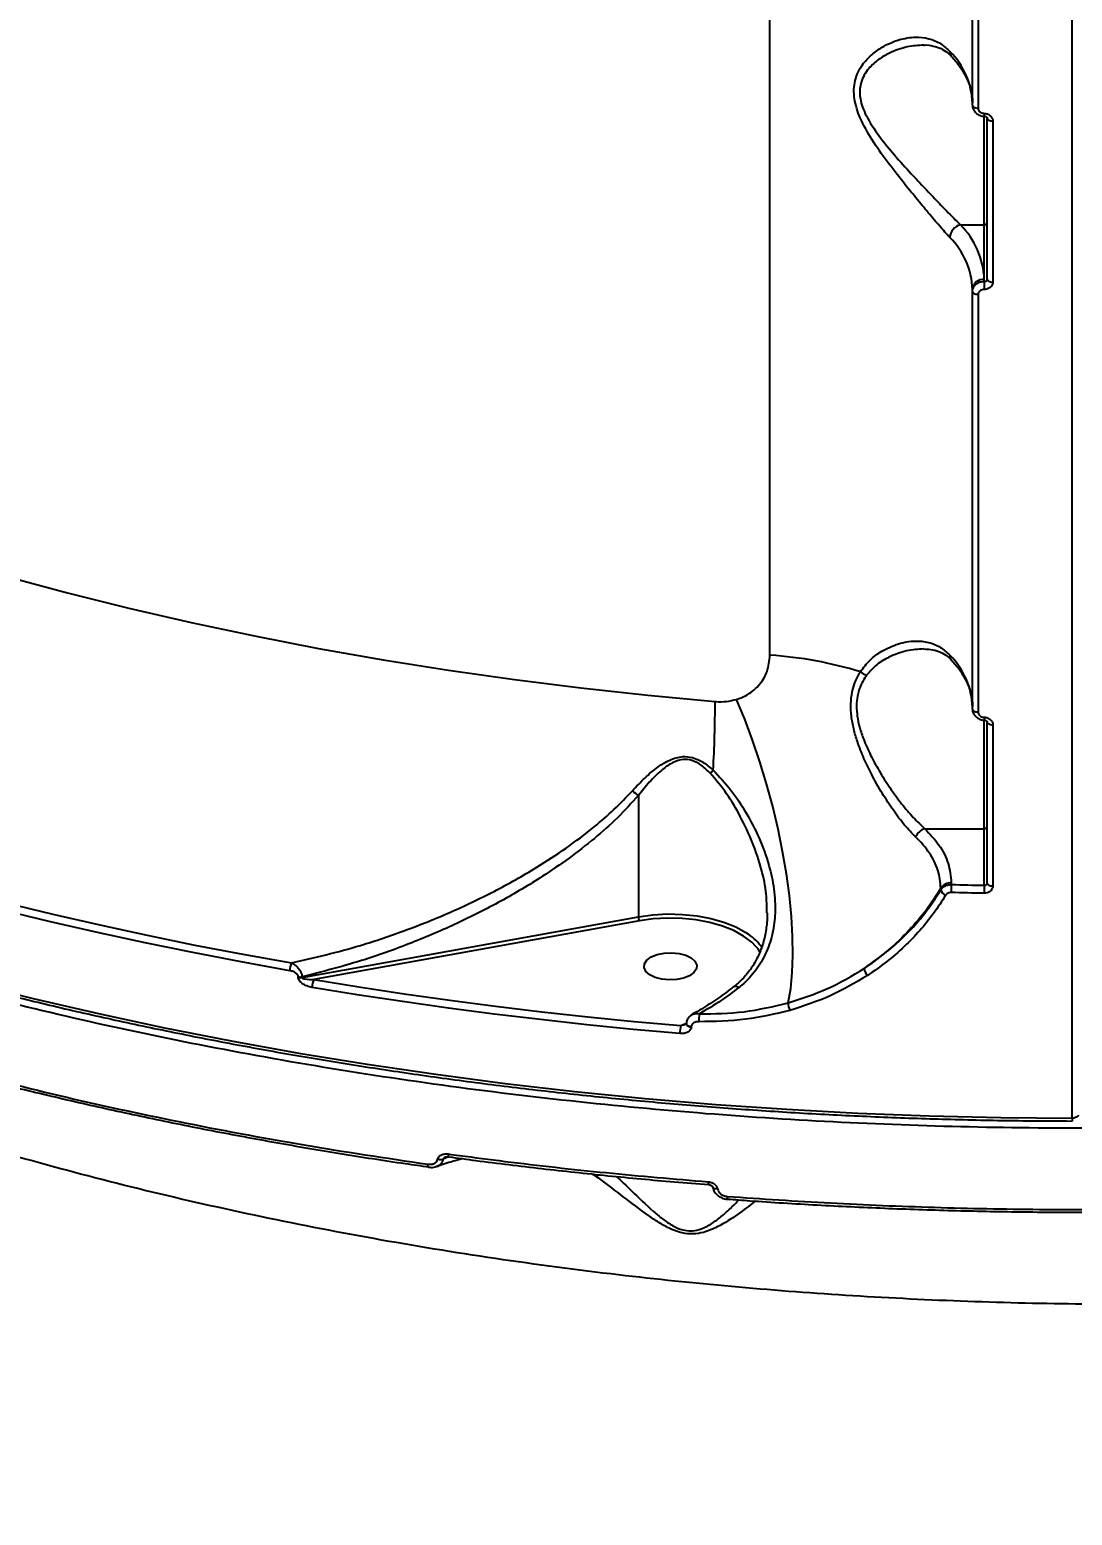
# Model space of a CAD drawing. Header units: millimetres. Extents: x -4153 to 4002, y -5023 to 3197.
# Drawn here: x -1346.3 to -1168.7, y -1330.1 to -1077 of the extents above; entities that cross this region are included whole.
import ezdxf

# ---------------------------------------------------------------- set-up
doc = ezdxf.new("R2010")
doc.units = ezdxf.units.MM
for name, color, linetype in [('DIKOM_ОБЪЕКТ', 7, 'Continuous'), ('DIKOM_РАЗМЕР_ЗОНА', 7, 'Continuous'), ('DIKOM_РАЗМЕР_ОБЪЕКТА', 7, 'Continuous')]:
    doc.layers.add(name, color=color, linetype=linetype)
doc.styles.add('style1', font='arialbd.ttf', dxfattribs={"width": 0.8})
doc.dimstyles.new('1-50', dxfattribs={"dimtxt": 300, "dimasz": 200, "dimexe": 100, "dimexo": 0, "dimgap": 100, "dimtad": 1, "dimtxsty": 'style1', "dimcen": 200, "dimclrd": 7, "dimclre": 7, "dimclrt": 7, "dimadec": 1, "dimazin": 2, "dimtfac": 1, "dimtmove": 0, "dimatfit": 2, "dimfxl": 0, "dimlwd": 25, "dimlwe": 18, "dimarcsym": 0})

# ---------------------------------------------------------------- blocks, each defined once
blk = doc.blocks.new('*D9')
at = {"layer": 'Defpoints', "color": 0, "transparency": 16777216}
for p in [(2370.19, 1747.32), (-2106.31, -2974.61), (1195.51, -2974.61)]:
    blk.add_point(p, dxfattribs=at)
at = {"layer": 'DIKOM_РАЗМЕР_ОБЪЕКТА', "color": 7, "lineweight": 18, "transparency": 16777216}
for p, q in [((2370.19, 1747.32), (-2206.31, 1747.32)), ((1195.51, -2974.61), (-2206.31, -2974.61))]:
    blk.add_line(p, q, dxfattribs=at)
at = {"layer": 'DIKOM_РАЗМЕР_ОБЪЕКТА', "color": 7, "lineweight": 25, "transparency": 16777216}
blk.add_line((-2106.31, 1547.32), (-2106.31, -2774.61), dxfattribs=at)
at = {"layer": 'DIKOM_РАЗМЕР_ОБЪЕКТА', "color": 7, "transparency": 16777216}
for points in [[(-2139.64, 1547.32), (-2072.98, 1547.32), (-2106.31, 1747.32)], [(-2139.64, -2774.61), (-2072.98, -2774.61), (-2106.31, -2974.61)]]:
    blk.add_solid(points, dxfattribs=at)
at = {"layer": 'DIKOM_РАЗМЕР_ОБЪЕКТА', "color": 7, "transparency": 16777216, "insert": (-2359.48, -612.26), "char_height": 300, "attachment_point": 5, "rotation": 90, "style": 'style1'}
blk.add_mtext('{\\fArial|b0|i0|c204|p34;4700}', dxfattribs=at)
blk = doc.blocks.new('*D10')
at = {"layer": 'Defpoints', "color": 0, "transparency": 16777216}
for p in [(4001.69, -909.96), (-3216.31, -1859.46), (4001.69, -4923)]:
    blk.add_point(p, dxfattribs=at)
at = {"layer": 'DIKOM_РАЗМЕР_ЗОНА', "color": 7, "lineweight": 18, "transparency": 16777216}
for p, q in [((4001.69, -909.96), (4001.69, -5023)), ((-3216.31, -1859.46), (-3216.31, -5023))]:
    blk.add_line(p, q, dxfattribs=at)
at = {"layer": 'DIKOM_РАЗМЕР_ЗОНА', "color": 7, "lineweight": 25, "transparency": 16777216}
blk.add_line((-3016.31, -4923), (3801.69, -4923), dxfattribs=at)
at = {"layer": 'DIKOM_РАЗМЕР_ЗОНА', "color": 7, "transparency": 16777216}
for points in [[(-3016.31, -4889.67), (-3016.31, -4956.33), (-3216.31, -4923)], [(3801.69, -4889.67), (3801.69, -4956.33), (4001.69, -4923)]]:
    blk.add_solid(points, dxfattribs=at)
at = {"layer": 'DIKOM_РАЗМЕР_ЗОНА', "color": 7, "transparency": 16777216, "insert": (392.69, -4669.83), "char_height": 300, "attachment_point": 5, "style": 'style1'}
blk.add_mtext('{\\fArial|b0|i0|c204|p34;7200}', dxfattribs=at)
blk = doc.blocks.new('*D11')
at = {"layer": 'Defpoints', "color": 0, "transparency": 16777216}
for p in [(2631.36, 3197.31), (-3702.81, -4429.79), (2071.05, -4429.79)]:
    blk.add_point(p, dxfattribs=at)
at = {"layer": 'DIKOM_РАЗМЕР_ЗОНА', "color": 7, "lineweight": 18, "transparency": 16777216}
for p, q in [((2631.36, 3197.31), (-3802.81, 3197.31)), ((2071.05, -4429.79), (-3802.81, -4429.79))]:
    blk.add_line(p, q, dxfattribs=at)
at = {"layer": 'DIKOM_РАЗМЕР_ЗОНА', "color": 7, "lineweight": 25, "transparency": 16777216}
blk.add_line((-3702.81, 2997.31), (-3702.81, -4229.79), dxfattribs=at)
at = {"layer": 'DIKOM_РАЗМЕР_ЗОНА', "color": 7, "transparency": 16777216}
for points in [[(-3736.14, 2997.31), (-3669.48, 2997.31), (-3702.81, 3197.31)], [(-3736.14, -4229.79), (-3669.48, -4229.79), (-3702.81, -4429.79)]]:
    blk.add_solid(points, dxfattribs=at)
at = {"layer": 'DIKOM_РАЗМЕР_ЗОНА', "color": 7, "transparency": 16777216, "insert": (-3955.98, -616.24), "char_height": 300, "attachment_point": 5, "rotation": 90, "style": 'style1'}
blk.add_mtext('{\\fArial|b0|i0|c204|p34;7600}', dxfattribs=at)
blk = doc.blocks.new('*D12')
at = {"layer": 'Defpoints', "color": 0, "transparency": 16777216}
for p in [(-1688.31, 690.56), (2486.69, 690.56), (-1688.31, -3442.2)]:
    blk.add_point(p, dxfattribs=at)
at = {"layer": 'DIKOM_РАЗМЕР_ОБЪЕКТА', "color": 7, "lineweight": 18, "transparency": 16777216}
for p, q in [((-1688.31, 690.56), (-1688.31, -3542.2)), ((2486.69, 690.56), (2486.69, -3542.2))]:
    blk.add_line(p, q, dxfattribs=at)
at = {"layer": 'DIKOM_РАЗМЕР_ОБЪЕКТА', "color": 7, "lineweight": 25, "transparency": 16777216}
blk.add_line((2286.69, -3442.2), (-1488.31, -3442.2), dxfattribs=at)
at = {"layer": 'DIKOM_РАЗМЕР_ОБЪЕКТА', "color": 7, "transparency": 16777216}
for points in [[(-1488.31, -3408.87), (-1488.31, -3475.54), (-1688.31, -3442.2)], [(2286.69, -3408.87), (2286.69, -3475.54), (2486.69, -3442.2)]]:
    blk.add_solid(points, dxfattribs=at)
at = {"layer": 'DIKOM_РАЗМЕР_ОБЪЕКТА', "color": 7, "transparency": 16777216, "insert": (399.19, -3189.03), "char_height": 300, "attachment_point": 5, "style": 'style1'}
blk.add_mtext('{\\fArial|b0|i0|c204|p34;4175}', dxfattribs=at)

msp = doc.modelspace()

# ---------------------------------------------------------------- linework, layer by layer
at = {"layer": 'DIKOM_ОБЪЕКТ', "color": 7, "linetype": 'Continuous'}
for p, q in [((-1168.678, -1262.422), (-1168.678, -847.553)), ((-1220.177, -1183.554), (-1220.177, -883.545)), ((-1185.675, -1089.868), (-1185.675, -1018.723)), ((-1184.716, -1019.238), (-1184.716, -1090.382)), ((-1183.675, -1110.261), (-1183.675, -1091.702)), ((-1183.175, -1119.489), (-1183.175, -1092.059)), ((-1182.21, -1092.574), (-1182.21, -1120.003)), ((-1187.725, -1110.261), (-1183.675, -1110.261)), ((-1183.675, -1119.529), (-1183.675, -1110.261)), ((-1183.675, -1119.889), (-1183.675, -1119.529)), ((-1185.675, -1121.583), (-1185.675, -1121.243)), ((-1185.675, -1192.728), (-1185.675, -1121.583)), ((-1184.716, -1122.098), (-1184.716, -1193.242)), ((-1183.675, -1213.121), (-1183.675, -1194.562)), ((-1183.175, -1222.349), (-1183.175, -1194.919)), ((-1182.21, -1195.434), (-1182.21, -1222.863)), ((-1242.592, -1207.446), (-1242.592, -1228.115)), ((-1193.777, -1213.121), (-1183.675, -1213.121)), ((-1183.675, -1222.749), (-1183.675, -1213.121)), ((-1191.072, -1223.535), (-1191.072, -1223.251)), ((-1189.288, -1222.311), (-1189.288, -1222.619)), ((-1220.693, -1227.472), (-1220.7, -1227.304)), ((-1299.88, -1238.456), (-1242.592, -1228.115)), ((-1242.426, -1228.786), (-1297.876, -1238.795)), ((-1300.528, -1238.458), (-1300.528, -1238.354)), ((-1299.88, -1238.352), (-1299.88, -1238.456)), ((-1235.359, -1246.644), (-1234.4, -1246.22)), ((-1233.579, -1246.805), (-1233.579, -1246.885)), ((-1274.934, -1269.01), (-1275.88, -1269.406)), ((-1274.9, -1269.011), (-1274.893, -1269.011)), ((-1278.307, -1270.758), (-1278.331, -1270.759)), ((-1249.842, -1272.298), (-1250.402, -1271.934)), ((-1227.392, -1276.237), (-1227.382, -1276.235))]:
    msp.add_line(p, q, dxfattribs=at)
at = {"layer": 'DIKOM_ОБЪЕКТ', "color": 7, "linetype": 'Continuous', "flags": 128}
for points in [[(-1185.675, -1089.868), (-1185.657, -1089.966), (-1185.603, -1090.06), (-1185.515, -1090.147), (-1185.396, -1090.225), (-1185.251, -1090.289), (-1185.086, -1090.337), (-1184.905, -1090.369), (-1184.716, -1090.382)], [(-1183.175, -1092.059), (-1183.157, -1092.157), (-1183.102, -1092.252), (-1183.014, -1092.34), (-1182.894, -1092.417), (-1182.749, -1092.481), (-1182.582, -1092.53), (-1182.4, -1092.561), (-1182.21, -1092.574)], [(-1183.175, -1119.489), (-1183.157, -1119.587), (-1183.102, -1119.682), (-1183.014, -1119.769), (-1182.894, -1119.846), (-1182.749, -1119.91), (-1182.582, -1119.959), (-1182.4, -1119.99), (-1182.21, -1120.003)], [(-1185.675, -1121.583), (-1185.657, -1121.681), (-1185.603, -1121.775), (-1185.515, -1121.863), (-1185.396, -1121.94), (-1185.251, -1122.004), (-1185.086, -1122.053), (-1184.905, -1122.084), (-1184.716, -1122.098)], [(-1350.195, -1170.125), (-1339.876, -1172.911), (-1329.396, -1175.534), (-1318.767, -1177.992), (-1307.996, -1180.281), (-1297.095, -1182.4), (-1286.074, -1184.347), (-1274.942, -1186.119), (-1263.711, -1187.717), (-1252.39, -1189.136), (-1240.99, -1190.378), (-1229.523, -1191.44)], [(-1217.059, -1242.775), (-1216.644, -1240.345), (-1216.381, -1237.629), (-1216.272, -1234.655), (-1216.317, -1231.452), (-1216.517, -1228.052), (-1216.87, -1224.487), (-1217.372, -1220.794), (-1218.018, -1217.009), (-1218.802, -1213.168), (-1219.716, -1209.311), (-1220.751, -1205.475), (-1221.897, -1201.697), (-1223.142, -1198.016), (-1224.474, -1194.468), (-1225.881, -1191.087)], [(-1185.675, -1192.728), (-1185.657, -1192.826), (-1185.603, -1192.92), (-1185.515, -1193.008), (-1185.396, -1193.085), (-1185.251, -1193.149), (-1185.086, -1193.198), (-1184.905, -1193.229), (-1184.716, -1193.242)], [(-1183.175, -1194.919), (-1183.157, -1195.018), (-1183.102, -1195.112), (-1183.014, -1195.2), (-1182.894, -1195.277), (-1182.749, -1195.341), (-1182.582, -1195.39), (-1182.4, -1195.421), (-1182.21, -1195.434)], [(-1365.87, -1221.66), (-1358.114, -1223.751), (-1350.275, -1225.758), (-1342.356, -1227.68), (-1334.361, -1229.516), (-1326.294, -1231.266), (-1318.157, -1232.929), (-1309.955, -1234.504), (-1301.69, -1235.99)], [(-1301.987, -1237.297), (-1310.27, -1235.808), (-1318.49, -1234.229), (-1326.645, -1232.563), (-1334.73, -1230.809), (-1342.743, -1228.969), (-1350.679, -1227.042), (-1358.535, -1225.031), (-1366.308, -1222.936)], [(-1183.713, -1224.121), (-1184.417, -1224.107), (-1185.12, -1224.092), (-1185.824, -1224.077), (-1186.527, -1224.061), (-1187.23, -1224.044), (-1187.933, -1224.027), (-1188.636, -1224.009), (-1189.34, -1223.991)], [(-1189.288, -1222.619), (-1188.587, -1222.637), (-1187.885, -1222.655), (-1187.184, -1222.672), (-1186.482, -1222.689), (-1185.78, -1222.705), (-1185.079, -1222.72), (-1184.377, -1222.735), (-1183.675, -1222.749)], [(-1183.175, -1222.349), (-1183.157, -1222.447), (-1183.102, -1222.541), (-1183.014, -1222.629), (-1182.894, -1222.706), (-1182.749, -1222.77), (-1182.582, -1222.819), (-1182.4, -1222.85), (-1182.21, -1222.863)], [(-1242.592, -1228.115), (-1240.142, -1227.779), (-1237.621, -1227.64), (-1235.088, -1227.702), (-1232.604, -1227.963), (-1230.227, -1228.417), (-1228.013, -1229.053), (-1226.014, -1229.856), (-1224.277, -1230.808), (-1223.838, -1231.102)], [(-1222.517, -1233.212), (-1223.278, -1232.443), (-1224.667, -1231.398), (-1226.351, -1230.475), (-1228.289, -1229.696), (-1230.436, -1229.079), (-1232.741, -1228.639), (-1235.15, -1228.386), (-1237.606, -1228.326), (-1240.05, -1228.46), (-1242.426, -1228.786)], [(-1239.384, -1234.556), (-1238.195, -1234.311), (-1236.92, -1234.248), (-1235.662, -1234.373), (-1234.524, -1234.675), (-1233.597, -1235.13), (-1232.957, -1235.702), (-1232.655, -1236.343), (-1232.716, -1237.002), (-1233.134, -1237.625), (-1233.878, -1238.162), (-1234.884, -1238.57), (-1236.073, -1238.815), (-1237.349, -1238.878), (-1238.606, -1238.753), (-1239.745, -1238.451), (-1240.672, -1237.996), (-1241.312, -1237.424), (-1241.614, -1236.783), (-1241.553, -1236.124), (-1241.134, -1235.501), (-1240.391, -1234.964), (-1239.384, -1234.556)], [(-1221.882, -1234.073), (-1222.216, -1233.585), (-1222.517, -1233.212)], [(-1356.668, -1239.285), (-1345.704, -1242.028), (-1334.591, -1244.606), (-1323.337, -1247.017), (-1311.951, -1249.259), (-1300.445, -1251.33), (-1288.826, -1253.228), (-1277.105, -1254.951), (-1265.292, -1256.499), (-1253.397, -1257.869), (-1241.43, -1259.061), (-1229.4, -1260.074), (-1217.319, -1260.906), (-1205.196, -1261.558), (-1193.041, -1262.028), (-1180.865, -1262.316), (-1168.678, -1262.422)], [(-1297.876, -1238.795), (-1290.2, -1240.046), (-1282.478, -1241.22), (-1274.714, -1242.318), (-1266.911, -1243.339), (-1259.071, -1244.282), (-1251.197, -1245.148), (-1243.292, -1245.935), (-1235.359, -1246.644)], [(-1225.497, -1240.187), (-1225.748, -1240.055), (-1225.973, -1239.983), (-1226.162, -1239.977), (-1226.308, -1240.034), (-1226.319, -1240.042)], [(-1235.521, -1248.01), (-1243.473, -1247.299), (-1251.396, -1246.51), (-1259.289, -1245.642), (-1267.147, -1244.696), (-1274.97, -1243.673), (-1282.752, -1242.573), (-1290.492, -1241.396), (-1298.187, -1240.142)], [(-1234.422, -1246.298), (-1234.384, -1246.437), (-1234.269, -1246.57), (-1234.086, -1246.681), (-1233.849, -1246.762), (-1233.579, -1246.805)], [(-1234.422, -1246.367), (-1234.422, -1246.373), (-1234.384, -1246.517), (-1234.269, -1246.651), (-1234.086, -1246.762), (-1233.849, -1246.842), (-1233.579, -1246.885)], [(-1167.675, -1261.907), (-1167.694, -1262.008), (-1167.751, -1262.104), (-1167.844, -1262.193), (-1167.969, -1262.272), (-1168.121, -1262.336), (-1168.294, -1262.383), (-1168.482, -1262.412), (-1168.678, -1262.422)], [(-1278.331, -1270.759), (-1278.346, -1270.754), (-1278.383, -1270.717), (-1278.413, -1270.647), (-1278.436, -1270.547), (-1278.449, -1270.418), (-1278.454, -1270.268)], [(-1275.022, -1268.519), (-1275.017, -1268.677), (-1275.002, -1268.809), (-1274.978, -1268.911), (-1274.947, -1268.978), (-1274.908, -1269.009), (-1274.9, -1269.011)], [(-1229.095, -1274.488), (-1229.327, -1274.486), (-1229.536, -1274.455), (-1229.71, -1274.396), (-1229.84, -1274.312), (-1229.917, -1274.208), (-1229.934, -1274.149)]]:
    msp.add_lwpolyline(points, dxfattribs=at)
at = {"layer": 'DIKOM_ОБЪЕКТ', "color": 7, "linetype": 'Continuous'}
for centre, radius, start, end in [((-1188.217, -1080.736), 1.316, 178.4809, 221.654), ((-1198.789, -1090.002), 13.122, 2.07168, 45.13941), ((-1181.24, -1091.409), 2.478, 176.5443, 187.78953), ((-1187.163, -1112.568), 2.375, 103.71048, 176.34696), ((-1197.443, -1120.027), 13.777, 2.07157, 45.14226), ((-1183.642, -1109.793), 0.469, 265.9641, 355.25649), ((-1198.789, -1121.718), 13.122, 2.07191, 45.13918), ((-1183.808, -1121.398), 1.874, 85.94532, 175.2567), ((-1161.147, -1121.202), 22.567, 176.66471, 180.1497), ((-1224.639, -1250.932), 67.526, 72.88618, 86.21117), ((-1188.219, -1183.597), 1.314, 178.43942, 221.69548), ((-1198.789, -1192.863), 13.123, 2.07236, 45.13817), ((-1202.859, -1184.172), 2.932, 229.358, 252.85398), ((-1456.876, -1191.022), 227.354, 356.9423, 359.89479), ((-1181.24, -1194.269), 2.478, 176.5443, 187.78953), ((-1253.944, -1179.317), 33.893, 314.09514, 315.31667), ((-1237.395, -1199.661), 9.36, 228.39646, 236.27466), ((-1193.05, -1215.542), 2.528, 106.70612, 156.18677), ((-1183.642, -1212.653), 0.469, 265.9641, 355.25649), ((-1189.345, -1224.366), 2.056, 88.40255, 147.14545), ((-1189.813, -1223.204), 1.302, 194.70045, 251.12473), ((-1172.468, -1223.937), 16.871, 175.51851, 180.18072), ((-1161.147, -1224.062), 22.567, 176.66471, 180.1497), ((-1241.207, -1228.13), 1.384, 179.35351, 208.28786), ((-1228.598, -1238.247), 8.585, 34.1685, 56.32341), ((-1299.014, -1237.284), 2.973, 154.19749, 180.25406), ((-1202.231, -1236.773), 1.894, 184.81086, 224.90257), ((-1300.211, -1236.481), 1.9, 260.41521, 280.02812), ((-1300.211, -1236.589), 1.896, 260.39652, 280.04681), ((-1295.25, -1240.11), 2.936, 153.39901, 180.62139), ((-1227.522, -1245.596), 4.776, 168.6382, 184.67283), ((-1214.355, -1242.913), 2.707, 177.07111, 205.28484), ((-1230.05, -1247.964), 5.471, 166.03995, 180.47653), ((-1166.347, -1262.659), 2.343, 174.19891, 186.08272), ((-1276.347, -1267.882), 1.594, 254.23393, 287.02577), ((-1229.995, -1273.409), 0.699, 167.84756, 209.20302), ((-1226.686, -1275.89), 0.786, 169.63633, 206.16122)]:
    msp.add_arc(centre, radius, start, end, dxfattribs=at)
for points, knots in [([(-1189.532, -1112.416), (-1190.088, -1111.799), (-1191.2, -1110.563), (-1193.176, -1108.23), (-1195.298, -1105.689), (-1197.675, -1102.762), (-1200.255, -1099.473), (-1202.813, -1095.837), (-1204.848, -1092.255), (-1205.8, -1089.297), (-1205.919, -1087.165), (-1205.706, -1085.619), (-1205.184, -1084.204), (-1204.263, -1082.679), (-1202.884, -1081.214), (-1200.783, -1079.732), (-1198.23, -1078.622), (-1195.512, -1078.176), (-1193.103, -1078.442), (-1191.115, -1079.227), (-1190.031, -1080.237), (-1189.532, -1080.701)], [0, 0, 0, 0, 0.0554758, 0.1110252, 0.1664984, 0.2220066, 0.2900233, 0.3579626, 0.4226756, 0.4774068, 0.5052471, 0.533094, 0.5627081, 0.592374, 0.6404289, 0.6885804, 0.7603259, 0.8320606, 0.8909982, 0.9498664, 1, 1, 1, 1]), ([(-1193.964, -1079.63), (-1194.907, -1079.691), (-1196.855, -1079.816), (-1199.5, -1080.768), (-1201.714, -1082.053), (-1203.165, -1083.325), (-1204.149, -1084.684), (-1204.804, -1086.165), (-1204.948, -1087.612), (-1204.757, -1089.052), (-1204.43, -1090.24), (-1203.485, -1092.377), (-1201.649, -1095.143), (-1198.968, -1098.404), (-1196.284, -1101.378), (-1193.784, -1104.048), (-1191.574, -1106.361), (-1189.491, -1108.515), (-1188.319, -1109.673), (-1187.725, -1110.261)], [0, 0, 0, 0, 0.0837314, 0.1730445, 0.2302414, 0.2886014, 0.3225496, 0.3574066, 0.4073014, 0.4205922, 0.4517248, 0.4838928, 0.560751, 0.6426296, 0.7267577, 0.7946336, 0.8636887, 0.9308957, 1, 1, 1, 1]), ([(-1193.964, -1079.63), (-1193.914, -1079.626), (-1193.337, -1079.578), (-1192.344, -1079.757), (-1191.068, -1080.172), (-1190.035, -1080.786), (-1189.459, -1081.366), (-1189.201, -1081.626)], [0, 0, 0, 0, 0.0261941, 0.2986291, 0.5705693, 0.8074443, 1, 1, 1, 1]), ([(-1189.197, -1081.614), (-1188.958, -1081.884), (-1188.26, -1082.669), (-1187.321, -1083.997), (-1186.476, -1085.594), (-1185.923, -1087.212), (-1185.698, -1088.523), (-1185.68, -1089.298), (-1185.675, -1089.528)], [0, 0, 0, 0, 0.1033897, 0.3019134, 0.5017399, 0.7047524, 0.9124579, 1, 1, 1, 1]), ([(-1185.656, -1089.901), (-1185.66, -1089.953), (-1185.684, -1090.224), (-1185.497, -1090.706), (-1185.086, -1091.253), (-1184.474, -1091.614), (-1183.971, -1091.773), (-1183.709, -1091.74), (-1183.693, -1091.738)], [0, 0, 0, 0, 0.0530949, 0.2781528, 0.5037588, 0.7375194, 0.9841682, 1, 1, 1, 1]), ([(-1184.716, -1090.382), (-1184.705, -1090.479), (-1184.682, -1090.672), (-1184.51, -1090.932), (-1184.256, -1091.132), (-1183.974, -1091.24), (-1183.787, -1091.254), (-1183.713, -1091.26)], [0, 0, 0, 0, 0.2142341, 0.4284965, 0.6430837, 0.8580977, 1, 1, 1, 1]), ([(-1183.713, -1091.26), (-1183.602, -1091.268), (-1183.323, -1091.29), (-1182.9, -1091.452), (-1182.518, -1091.749), (-1182.259, -1092.139), (-1182.226, -1092.429), (-1182.21, -1092.574)], [0, 0, 0, 0, 0.1418196, 0.3566507, 0.5713114, 0.7856828, 1, 1, 1, 1]), ([(-1183.695, -1091.749), (-1183.664, -1091.749), (-1183.578, -1091.749), (-1183.441, -1091.79), (-1183.31, -1091.858), (-1183.222, -1091.94), (-1183.177, -1092.02), (-1183.173, -1092.045), (-1183.175, -1092.061), (-1183.175, -1092.062)], [0, 0, 0, 0, 0.0834463, 0.2336179, 0.3871204, 0.5495088, 0.7301114, 0.9907054, 1, 1, 1, 1]), ([(-1024.968, -1251.267), (-1029.289, -1252.046), (-1040.931, -1254.146), (-1060.238, -1257.046), (-1082.901, -1259.797), (-1106.053, -1261.911), (-1129.623, -1263.363), (-1153.541, -1264.13), (-1177.279, -1264.195), (-1200.76, -1263.574), (-1223.914, -1262.299), (-1247.119, -1260.348), (-1270.294, -1257.7), (-1293.356, -1254.346), (-1315.798, -1250.36), (-1337.556, -1245.772), (-1358.585, -1240.621), (-1379.229, -1234.824), (-1399.395, -1228.375), (-1419.001, -1221.278), (-1437.616, -1213.691), (-1455.199, -1205.652), (-1471.733, -1197.206), (-1487.487, -1188.217), (-1502.371, -1178.693), (-1516.311, -1168.654), (-1529.001, -1158.321), (-1540.426, -1147.737), (-1550.597, -1136.949), (-1559.698, -1125.782), (-1567.578, -1114.252), (-1573.594, -1103.887), (-1576.395, -1097.346), (-1577.476, -1094.824)], [0, 0, 0, 0, 0.0192582, 0.0518831, 0.0845332, 0.117158, 0.1507303, 0.1843303, 0.2179029, 0.2505276, 0.2831773, 0.3158024, 0.3493748, 0.3829745, 0.4165472, 0.449172, 0.4818217, 0.5144468, 0.5480193, 0.5816191, 0.6151914, 0.6478161, 0.6804664, 0.7130911, 0.7466635, 0.7802634, 0.8138358, 0.8464606, 0.8791105, 0.9117353, 0.9453077, 0.9789074, 1, 1, 1, 1]), ([(-1577.028, -1094.583), (-1576.79, -1095.142), (-1575.725, -1097.638), (-1573.524, -1102.036), (-1570.42, -1107.768), (-1566.989, -1113.452), (-1563.263, -1119.085), (-1559.237, -1124.664), (-1554.916, -1130.183), (-1550.303, -1135.639), (-1545.403, -1141.027), (-1540.217, -1146.343), (-1534.751, -1151.583), (-1529.008, -1156.743), (-1522.994, -1161.82), (-1516.712, -1166.809), (-1510.167, -1171.707), (-1503.365, -1176.509), (-1496.31, -1181.213), (-1489.008, -1185.815), (-1481.465, -1190.311), (-1473.685, -1194.699), (-1465.676, -1198.974), (-1457.443, -1203.134), (-1448.992, -1207.175), (-1440.33, -1211.095), (-1431.462, -1214.891), (-1422.397, -1218.56), (-1413.141, -1222.098), (-1403.7, -1225.505), (-1394.081, -1228.776), (-1384.293, -1231.909), (-1374.342, -1234.903), (-1364.236, -1237.755), (-1353.982, -1240.463), (-1343.588, -1243.025), (-1333.063, -1245.439), (-1322.413, -1247.702), (-1311.646, -1249.815), (-1300.772, -1251.774), (-1289.798, -1253.579), (-1278.731, -1255.227), (-1267.582, -1256.719), (-1256.358, -1258.052), (-1245.067, -1259.227), (-1233.717, -1260.241), (-1222.318, -1261.094), (-1210.879, -1261.786), (-1199.406, -1262.316), (-1187.91, -1262.682), (-1177.663, -1262.871), (-1171.25, -1262.897), (-1168.676, -1262.907)], [0, 0, 0, 0, 0.0058769, 0.0262678, 0.0466646, 0.067067, 0.087475, 0.1078878, 0.128305, 0.1487261, 0.1691502, 0.1895772, 0.2100064, 0.2304374, 0.2508698, 0.2713031, 0.291737, 0.3121716, 0.332606, 0.3530404, 0.373475, 0.3939091, 0.4143427, 0.4347762, 0.4552089, 0.4756412, 0.496073, 0.5165039, 0.5369347, 0.5573647, 0.5777943, 0.5982233, 0.6186517, 0.6390797, 0.6595071, 0.6799342, 0.7003609, 0.7207872, 0.7412134, 0.7616387, 0.782064, 0.8024892, 0.8229139, 0.8433384, 0.8637626, 0.8841867, 0.9046107, 0.9250349, 0.9454586, 0.9658823, 0.986306, 1, 1, 1, 1]), ([(-1185.675, -1121.583), (-1185.665, -1121.457), (-1185.641, -1121.139), (-1185.402, -1120.66), (-1184.95, -1120.229), (-1184.35, -1119.939), (-1183.9, -1119.906), (-1183.675, -1119.889)], [0, 0, 0, 0, 0.1407327, 0.3554523, 0.5702539, 0.7851189, 1, 1, 1, 1]), ([(-1182.21, -1120.003), (-1182.217, -1120.098), (-1182.235, -1120.336), (-1182.415, -1120.694), (-1182.755, -1121.015), (-1183.206, -1121.228), (-1183.544, -1121.25), (-1183.713, -1121.261)], [0, 0, 0, 0, 0.1406049, 0.3551178, 0.5699028, 0.7849203, 1, 1, 1, 1]), ([(-1183.675, -1119.889), (-1183.619, -1119.888), (-1183.506, -1119.885), (-1183.357, -1119.819), (-1183.243, -1119.717), (-1183.184, -1119.599), (-1183.177, -1119.52), (-1183.175, -1119.489)], [0, 0, 0, 0, 0.2153774, 0.4305253, 0.6454167, 0.8596314, 1, 1, 1, 1]), ([(-1183.713, -1121.261), (-1183.826, -1121.268), (-1184.051, -1121.282), (-1184.352, -1121.424), (-1184.579, -1121.637), (-1184.699, -1121.876), (-1184.711, -1122.035), (-1184.716, -1122.098)], [0, 0, 0, 0, 0.2152115, 0.4301802, 0.6450481, 0.8595396, 1, 1, 1, 1]), ([(-1204.769, -1186.396), (-1204.246, -1185.689), (-1203.2, -1184.272), (-1200.923, -1182.677), (-1198.308, -1181.502), (-1195.583, -1181.04), (-1193.166, -1181.286), (-1191.148, -1182.063), (-1190.046, -1183.085), (-1189.532, -1183.561)], [0, 0, 0, 0, 0.1281536, 0.2567405, 0.4268139, 0.5968773, 0.7373106, 0.8775707, 1, 1, 1, 1]), ([(-1225.881, -1191.087), (-1225.361, -1190.899), (-1223.907, -1190.372), (-1221.982, -1188.797), (-1220.466, -1186.378), (-1220.274, -1184.501), (-1220.177, -1183.554)], [0, 0, 0, 0, 0.1529706, 0.4283784, 0.7114418, 1, 1, 1, 1]), ([(-1193.951, -1182.48), (-1194.94, -1182.547), (-1196.925, -1182.682), (-1199.661, -1183.714), (-1202.05, -1185.075), (-1203.166, -1186.341), (-1203.723, -1186.973)], [0, 0, 0, 0, 0.2868184, 0.5754065, 0.7881578, 1, 1, 1, 1]), ([(-1194.016, -1182.501), (-1193.603, -1182.507), (-1192.686, -1182.522), (-1191.417, -1182.877), (-1190.271, -1183.505), (-1189.541, -1184.056), (-1189.228, -1184.451), (-1189.201, -1184.485)], [0, 0, 0, 0, 0.2204566, 0.4894373, 0.7558579, 0.9789976, 1, 1, 1, 1]), ([(-1195.363, -1214.521), (-1195.987, -1213.878), (-1197.234, -1212.592), (-1199.155, -1210.042), (-1201.058, -1207.14), (-1202.754, -1204.134), (-1204.194, -1201.156), (-1205.231, -1198.535), (-1205.946, -1196.117), (-1206.358, -1193.937), (-1206.455, -1191.8), (-1206.16, -1189.309), (-1205.467, -1187.546), (-1204.862, -1186.55), (-1204.769, -1186.396)], [0, 0, 0, 0, 0.1101003, 0.2202167, 0.3292869, 0.4383122, 0.5249613, 0.6115177, 0.6753441, 0.7390967, 0.8039957, 0.8688901, 0.9797312, 1, 1, 1, 1]), ([(-1189.197, -1184.475), (-1188.958, -1184.744), (-1188.26, -1185.529), (-1187.321, -1186.857), (-1186.476, -1188.455), (-1185.923, -1190.072), (-1185.698, -1191.383), (-1185.68, -1192.158), (-1185.675, -1192.388)], [0, 0, 0, 0, 0.1033903, 0.3019152, 0.5017371, 0.7047507, 0.9124634, 1, 1, 1, 1]), ([(-1203.723, -1186.973), (-1203.821, -1187.114), (-1204.449, -1188.016), (-1205.15, -1189.577), (-1205.467, -1191.761), (-1205.417, -1193.077), (-1205.237, -1194.466), (-1204.916, -1195.928), (-1204.153, -1198.167), (-1203.05, -1200.611), (-1201.541, -1203.374), (-1199.752, -1206.189), (-1197.768, -1208.891), (-1195.746, -1211.295), (-1194.439, -1212.507), (-1193.777, -1213.121)], [0, 0, 0, 0, 0.0200986, 0.1287248, 0.1852705, 0.2440074, 0.2548629, 0.3167952, 0.3805901, 0.4664185, 0.5546304, 0.6638235, 0.7761619, 0.8865572, 1, 1, 1, 1]), ([(-1229.523, -1191.44), (-1229.464, -1191.444), (-1228.824, -1191.495), (-1227.571, -1191.489), (-1226.451, -1191.223), (-1225.881, -1191.087)], [0, 0, 0, 0, 0.04677946, 0.51425647, 1, 1, 1, 1]), ([(-1185.656, -1192.761), (-1185.66, -1192.813), (-1185.684, -1193.084), (-1185.497, -1193.566), (-1185.086, -1194.113), (-1184.474, -1194.474), (-1183.971, -1194.633), (-1183.709, -1194.6), (-1183.693, -1194.598)], [0, 0, 0, 0, 0.053131, 0.2781437, 0.5037796, 0.7375312, 0.9841688, 1, 1, 1, 1]), ([(-1184.716, -1193.242), (-1184.705, -1193.339), (-1184.682, -1193.532), (-1184.51, -1193.792), (-1184.256, -1193.992), (-1183.974, -1194.1), (-1183.787, -1194.114), (-1183.713, -1194.12)], [0, 0, 0, 0, 0.2142692, 0.4285287, 0.6430887, 0.8580997, 1, 1, 1, 1]), ([(-1183.713, -1194.12), (-1183.602, -1194.128), (-1183.323, -1194.15), (-1182.9, -1194.312), (-1182.519, -1194.61), (-1182.259, -1195), (-1182.226, -1195.289), (-1182.21, -1195.434)], [0, 0, 0, 0, 0.1418265, 0.3566682, 0.5713556, 0.7857154, 1, 1, 1, 1]), ([(-1093.154, -1291.257), (-1099.338, -1291.757), (-1111.715, -1292.757), (-1130.458, -1293.672), (-1149.27, -1294.158), (-1168.374, -1294.168), (-1187.728, -1293.687), (-1207.289, -1292.692), (-1226.741, -1291.195), (-1246.671, -1289.132), (-1267.021, -1286.432), (-1287.716, -1283.043), (-1308.058, -1279.065), (-1327.951, -1274.518), (-1347.301, -1269.42), (-1366.021, -1263.788), (-1384.068, -1257.622), (-1401.429, -1250.943), (-1418.074, -1243.77), (-1433.928, -1236.137), (-1448.911, -1228.078), (-1462.969, -1219.622), (-1476.016, -1210.764), (-1487.11, -1202.415), (-1493.393, -1196.882), (-1496.041, -1194.55)], [0, 0, 0, 0, 0.0399294, 0.0799071, 0.1198843, 0.159814, 0.2013809, 0.2430022, 0.2846231, 0.3261902, 0.3719344, 0.4178237, 0.4637866, 0.5097492, 0.5556377, 0.6013814, 0.6469735, 0.69271, 0.7385203, 0.78433, 0.8300661, 0.8756579, 0.9211413, 0.9667684, 1, 1, 1, 1]), ([(-1183.695, -1194.609), (-1183.664, -1194.609), (-1183.578, -1194.61), (-1183.441, -1194.65), (-1183.31, -1194.718), (-1183.222, -1194.8), (-1183.177, -1194.879), (-1183.173, -1194.906), (-1183.175, -1194.921), (-1183.175, -1194.922)], [0, 0, 0, 0, 0.0834537, 0.2336657, 0.3871818, 0.5494565, 0.7302108, 0.9908281, 1, 1, 1, 1]), ([(-1243.61, -1206.66), (-1242.922, -1205.92), (-1241.547, -1204.443), (-1239.439, -1202.665), (-1237.301, -1201.335), (-1235.272, -1200.726), (-1233.251, -1200.938), (-1231.458, -1201.775), (-1230.398, -1202.679), (-1229.846, -1203.15)], [0, 0, 0, 0, 0.1847911, 0.3692565, 0.5090874, 0.6522151, 0.7508619, 0.8702113, 1, 1, 1, 1]), ([(-1230.359, -1203.658), (-1230.844, -1203.182), (-1231.759, -1202.283), (-1233.357, -1201.421), (-1235.08, -1201.236), (-1236.227, -1201.612), (-1237.473, -1202.251), (-1238.903, -1203.308), (-1240.769, -1205.162), (-1241.984, -1206.684), (-1242.592, -1207.446)], [0, 0, 0, 0, 0.1297987, 0.2451301, 0.3384668, 0.4557869, 0.4772304, 0.6177255, 0.80869, 1, 1, 1, 1]), ([(-1220.7, -1227.304), (-1220.712, -1226.288), (-1220.742, -1223.903), (-1221.581, -1219.922), (-1223.046, -1215.469), (-1225.117, -1211.141), (-1227.455, -1207.094), (-1229.392, -1204.803), (-1230.359, -1203.658)], [0, 0, 0, 0, 0.1222456, 0.2866555, 0.4734668, 0.6603857, 0.8303457, 1, 1, 1, 1]), ([(-1229.846, -1203.15), (-1228.815, -1204.251), (-1226.728, -1206.482), (-1224.158, -1210.429), (-1221.926, -1214.715), (-1220.324, -1219.099), (-1219.403, -1223.409), (-1219.203, -1227.279), (-1219.646, -1230.859), (-1220.645, -1234.034), (-1222.285, -1236.977), (-1224.022, -1238.973), (-1225.213, -1239.953), (-1225.497, -1240.187)], [0, 0, 0, 0, 0.1024824, 0.2075148, 0.3191315, 0.4335152, 0.5324181, 0.6339811, 0.7173039, 0.8028978, 0.8863169, 0.9729288, 1, 1, 1, 1]), ([(-1301.69, -1235.99), (-1297.755, -1235.069), (-1291.227, -1233.542), (-1282.244, -1230.486), (-1274.643, -1227.438), (-1267.152, -1223.881), (-1260.543, -1220.17), (-1254.854, -1216.457), (-1250.471, -1213.151), (-1246.685, -1209.889), (-1244.637, -1207.739), (-1243.61, -1206.66)], [0, 0, 0, 0, 0.1867542, 0.3097298, 0.4327034, 0.5585128, 0.6842853, 0.7740128, 0.8643083, 0.9318942, 1, 1, 1, 1]), ([(-1242.592, -1207.446), (-1243.762, -1208.732), (-1246.103, -1211.307), (-1250.109, -1214.837), (-1254.375, -1218.158), (-1259.675, -1221.785), (-1266.008, -1225.55), (-1273.468, -1229.321), (-1281.178, -1232.618), (-1289.999, -1235.809), (-1296.278, -1237.425), (-1299.88, -1238.352)], [0, 0, 0, 0, 0.0792692, 0.1585948, 0.2405898, 0.3226081, 0.4472337, 0.571895, 0.6998619, 0.827838, 1, 1, 1, 1]), ([(-1191.072, -1223.251), (-1191.168, -1222.229), (-1191.363, -1220.157), (-1192.77, -1217.48), (-1194.252, -1215.618), (-1195.115, -1214.766), (-1195.363, -1214.521)], [0, 0, 0, 0, 0.3362394, 0.6822346, 0.9087902, 1, 1, 1, 1]), ([(-1193.777, -1213.121), (-1192.931, -1214.035), (-1191.189, -1215.919), (-1189.614, -1219.031), (-1189.398, -1221.208), (-1189.288, -1222.311)], [0, 0, 0, 0, 0.3175213, 0.6539165, 1, 1, 1, 1]), ([(-1191.072, -1223.251), (-1191.863, -1224.488), (-1193.453, -1226.976), (-1196.471, -1230.512), (-1199.972, -1233.911), (-1202.73, -1235.921), (-1204.118, -1236.931)], [0, 0, 0, 0, 0.2373839, 0.4771608, 0.7370067, 1, 1, 1, 1]), ([(-1204.118, -1236.931), (-1202.057, -1235.444), (-1198.935, -1233.19), (-1195.442, -1229.55), (-1193.052, -1226.639), (-1191.726, -1224.559), (-1191.072, -1223.535)], [0, 0, 0, 0, 0.3951726, 0.5986736, 0.8021761, 1, 1, 1, 1]), ([(-1190.234, -1224.436), (-1190.902, -1225.482), (-1192.24, -1227.572), (-1194.627, -1230.496), (-1197.302, -1233.256), (-1200.266, -1235.832), (-1202.47, -1237.35), (-1203.572, -1238.11)], [0, 0, 0, 0, 0.1976818, 0.3953837, 0.593088, 0.7965422, 1, 1, 1, 1]), ([(-1191.072, -1223.535), (-1191.044, -1223.49), (-1190.909, -1223.279), (-1190.562, -1222.955), (-1189.964, -1222.667), (-1189.513, -1222.635), (-1189.288, -1222.619)], [0, 0, 0, 0, 0.0806211, 0.3870586, 0.6935242, 1, 1, 1, 1]), ([(-1189.34, -1223.991), (-1189.453, -1223.997), (-1189.678, -1224.01), (-1189.978, -1224.15), (-1190.152, -1224.309), (-1190.22, -1224.414), (-1190.234, -1224.436)], [0, 0, 0, 0, 0.3068603, 0.6133936, 0.91938, 1, 1, 1, 1]), ([(-1182.21, -1222.863), (-1182.217, -1222.958), (-1182.235, -1223.196), (-1182.415, -1223.554), (-1182.755, -1223.875), (-1183.206, -1224.088), (-1183.544, -1224.11), (-1183.713, -1224.121)], [0, 0, 0, 0, 0.1406084, 0.3551019, 0.5698922, 0.784915, 1, 1, 1, 1]), ([(-1183.675, -1222.749), (-1183.619, -1222.748), (-1183.506, -1222.745), (-1183.357, -1222.679), (-1183.243, -1222.577), (-1183.184, -1222.459), (-1183.177, -1222.38), (-1183.175, -1222.349)], [0, 0, 0, 0, 0.21534495, 0.43053818, 0.64542475, 0.85963455, 1, 1, 1, 1]), ([(-1220.672, -1227.469), (-1220.665, -1227.809), (-1220.64, -1228.973), (-1220.911, -1230.884), (-1221.472, -1233.145), (-1222.331, -1235.22), (-1223.466, -1237.091), (-1224.776, -1238.721), (-1225.836, -1239.616), (-1226.33, -1240.033)], [0, 0, 0, 0, 0.0691598, 0.2371519, 0.4023201, 0.5613176, 0.715672, 0.8675325, 1, 1, 1, 1]), ([(-1300.528, -1238.354), (-1300.536, -1238.284), (-1300.554, -1238.145), (-1300.701, -1237.918), (-1300.982, -1237.663), (-1301.432, -1237.425), (-1301.796, -1237.341), (-1301.987, -1237.297)], [0, 0, 0, 0, 0.1206175, 0.2407002, 0.4169072, 0.6949525, 1, 1, 1, 1]), ([(-1301.69, -1235.99), (-1301.457, -1236.113), (-1300.998, -1236.356), (-1300.443, -1236.927), (-1300.105, -1237.475), (-1299.923, -1237.942), (-1299.895, -1238.213), (-1299.88, -1238.352)], [0, 0, 0, 0, 0.2704569, 0.5335418, 0.7181286, 0.8552732, 1, 1, 1, 1]), ([(-1217.059, -1242.775), (-1214.787, -1242.044), (-1210.19, -1240.564), (-1206.158, -1238.152), (-1204.118, -1236.931)], [0, 0, 0, 0, 0.4941545, 1, 1, 1, 1]), ([(-1298.187, -1240.142), (-1298.491, -1240.072), (-1299.078, -1239.938), (-1299.804, -1239.552), (-1300.253, -1239.141), (-1300.485, -1238.783), (-1300.513, -1238.566), (-1300.528, -1238.458)], [0, 0, 0, 0, 0.3047123, 0.58762, 0.766445, 0.8828558, 1, 1, 1, 1]), ([(-1299.88, -1238.456), (-1299.878, -1238.47), (-1299.873, -1238.503), (-1299.828, -1238.557), (-1299.683, -1238.647), (-1299.034, -1238.815), (-1298.393, -1238.804), (-1297.876, -1238.795)], [0, 0, 0, 0, 0.023949, 0.0534754, 0.1071149, 0.2794629, 1, 1, 1, 1]), ([(-1203.572, -1238.11), (-1205.609, -1239.327), (-1209.729, -1241.791), (-1214.427, -1243.304), (-1216.803, -1244.07)], [0, 0, 0, 0, 0.4941811, 1, 1, 1, 1]), ([(-1226.33, -1240), (-1226.553, -1240.178), (-1227.678, -1241.078), (-1229.749, -1242.533), (-1231.906, -1243.908), (-1233.14, -1244.559), (-1233.437, -1244.715)], [0, 0, 0, 0, 0.0961743, 0.4862894, 0.8765649, 1, 1, 1, 1]), ([(-1225.497, -1240.187), (-1226.476, -1240.931), (-1228.675, -1242.603), (-1230.945, -1243.923), (-1232.205, -1244.655)], [0, 0, 0, 0, 0.4451131, 1, 1, 1, 1]), ([(-1233.43, -1244.803), (-1233.566, -1244.874), (-1233.89, -1245.041), (-1234.233, -1245.494), (-1234.428, -1245.953), (-1234.403, -1246.224), (-1234.397, -1246.297)], [0, 0, 0, 0, 0.2416745, 0.5736641, 0.8856589, 1, 1, 1, 1]), ([(-1233.401, -1244.776), (-1233.371, -1244.755), (-1233.19, -1244.63), (-1232.77, -1244.576), (-1232.381, -1244.63), (-1232.205, -1244.655)], [0, 0, 0, 0, 0.1006714, 0.5927187, 1, 1, 1, 1]), ([(-1216.803, -1244.07), (-1219.289, -1244.667), (-1224.322, -1245.875), (-1229.607, -1245.948), (-1232.282, -1245.985)], [0, 0, 0, 0, 0.4938455, 1, 1, 1, 1]), ([(-1232.205, -1244.655), (-1229.651, -1244.622), (-1224.479, -1244.554), (-1219.553, -1243.373), (-1217.059, -1242.775)], [0, 0, 0, 0, 0.4938425, 1, 1, 1, 1]), ([(-1233.579, -1246.885), (-1233.588, -1246.979), (-1233.61, -1247.194), (-1233.81, -1247.512), (-1234.2, -1247.81), (-1234.794, -1248.018), (-1235.27, -1248.013), (-1235.521, -1248.01)], [0, 0, 0, 0, 0.1205556, 0.2783066, 0.4705883, 0.7208363, 1, 1, 1, 1]), ([(-1235.359, -1246.644), (-1235.194, -1246.612), (-1234.926, -1246.558), (-1234.668, -1246.448), (-1234.568, -1246.405)], [0, 0, 0, 0, 0.61447257, 1, 1, 1, 1]), ([(-1234.407, -1246.313), (-1234.407, -1246.311), (-1234.402, -1246.299), (-1234.427, -1246.333), (-1234.486, -1246.376), (-1234.547, -1246.4), (-1234.568, -1246.408)], [0, 0, 0, 0, 0.07555091, 0.44310813, 0.81642807, 1, 1, 1, 1]), ([(-1232.282, -1245.985), (-1232.448, -1245.993), (-1232.776, -1246.009), (-1233.178, -1246.173), (-1233.441, -1246.397), (-1233.563, -1246.614), (-1233.574, -1246.751), (-1233.579, -1246.805)], [0, 0, 0, 0, 0.273505, 0.5392693, 0.7386448, 0.898893, 1, 1, 1, 1]), ([(-1361.103, -1253.588), (-1354.513, -1255.287), (-1341.331, -1258.686), (-1320.852, -1263.103), (-1299.927, -1267.052), (-1285.612, -1269.196), (-1278.454, -1270.268)], [0, 0, 0, 0, 0.2485973, 0.4971923, 0.7485956, 1, 1, 1, 1]), ([(-1360.856, -1254.047), (-1359.757, -1254.347), (-1355.255, -1255.572), (-1347.199, -1257.578), (-1336.694, -1260.061), (-1326.046, -1262.386), (-1315.276, -1264.563), (-1304.393, -1266.591), (-1293.403, -1268.454), (-1284.703, -1269.828), (-1279.641, -1270.526), (-1278.304, -1270.71)], [0, 0, 0, 0, 0.0419843, 0.1719668, 0.3020653, 0.43225, 0.5624938, 0.6927654, 0.8230268, 0.9532454, 1, 1, 1, 1]), ([(-1278.454, -1270.268), (-1278.207, -1270.281), (-1277.774, -1270.305), (-1277.255, -1270.109), (-1276.935, -1269.833), (-1276.811, -1269.581), (-1276.785, -1269.44), (-1276.78, -1269.416)], [0, 0, 0, 0, 0.3277244, 0.5739443, 0.7796034, 0.962715, 1, 1, 1, 1]), ([(-1275.88, -1269.406), (-1275.887, -1269.446), (-1275.929, -1269.679), (-1276.109, -1270.077), (-1276.46, -1270.46), (-1276.781, -1270.558), (-1276.902, -1270.595)], [0, 0, 0, 0, 0.0691136, 0.4069344, 0.7762077, 1, 1, 1, 1]), ([(-1276.889, -1270.63), (-1276.004, -1270.308), (-1274.553, -1269.782), (-1273.131, -1269.442), (-1272.576, -1269.309)], [0, 0, 0, 0, 0.6095986, 1, 1, 1, 1]), ([(-1276.78, -1269.416), (-1276.774, -1269.386), (-1276.746, -1269.236), (-1276.607, -1268.971), (-1276.262, -1268.683), (-1275.717, -1268.484), (-1275.269, -1268.507), (-1275.022, -1268.519)], [0, 0, 0, 0, 0.0440788, 0.2245389, 0.4337757, 0.6875182, 1, 1, 1, 1]), ([(-1275.454, -1269.067), (-1275.488, -1269.08), (-1275.601, -1269.121), (-1275.737, -1269.211), (-1275.833, -1269.311), (-1275.867, -1269.368), (-1275.876, -1269.395), (-1275.88, -1269.406)], [0, 0, 0, 0, 0.1952706, 0.6314061, 0.8347006, 0.9347575, 1, 1, 1, 1]), ([(-1275.455, -1269.062), (-1275.449, -1269.059), (-1275.41, -1269.038), (-1275.245, -1269), (-1275.057, -1268.987), (-1274.927, -1269.011), (-1274.901, -1269.015)], [0, 0, 0, 0, 0.0706543, 0.4185252, 0.8843252, 1, 1, 1, 1]), ([(-1275.022, -1268.519), (-1274.377, -1268.607), (-1271.153, -1269.043), (-1262.212, -1270.187), (-1248.107, -1271.787), (-1236.491, -1272.77), (-1230.678, -1273.262)], [0, 0, 0, 0, 0.044144, 0.2207144, 0.6100133, 1, 1, 1, 1]), ([(-1274.89, -1268.991), (-1273.353, -1269.205), (-1268.103, -1269.938), (-1259.065, -1271.024), (-1247.8, -1272.239), (-1238.31, -1273.14), (-1232.563, -1273.579), (-1230.6, -1273.729)], [0, 0, 0, 0, 0.10558263, 0.36054034, 0.61490212, 0.86847927, 1, 1, 1, 1]), ([(-1278.33, -1270.748), (-1278.259, -1270.76), (-1277.891, -1270.826), (-1277.386, -1270.808), (-1277.011, -1270.647), (-1276.905, -1270.602)], [0, 0, 0, 0, 0.1447099, 0.7593404, 1, 1, 1, 1]), ([(-1249.048, -1272.08), (-1249.273, -1272.168), (-1249.539, -1272.273), (-1249.8, -1272.294), (-1249.842, -1272.298)], [0, 0, 0, 0, 0.8403091, 1, 1, 1, 1]), ([(-1222.701, -1276.54), (-1222.768, -1276.595), (-1223.574, -1277.25), (-1225.61, -1278.846), (-1228.475, -1280.694), (-1231.14, -1281.861), (-1233.237, -1282.223), (-1235.222, -1282.027), (-1237.227, -1281.28), (-1239.126, -1280.216), (-1241.882, -1278.322), (-1245.253, -1275.749), (-1248.083, -1273.546), (-1249.543, -1272.51), (-1249.842, -1272.298)], [0, 0, 0, 0, 0.012876, 0.1532015, 0.2930555, 0.3698636, 0.4180932, 0.4671608, 0.5200686, 0.5801196, 0.6404274, 0.7995884, 0.9589294, 1, 1, 1, 1]), ([(-1246.335, -1272.351), (-1245.494, -1273.149), (-1243.57, -1274.974), (-1240.926, -1277.562), (-1238.498, -1279.593), (-1236.882, -1280.721), (-1235.215, -1281.472), (-1234.03, -1281.63), (-1232.957, -1281.589), (-1231.525, -1281.236), (-1229.856, -1280.258), (-1228.264, -1279.029), (-1226.775, -1277.682), (-1225.944, -1276.814), (-1225.489, -1276.339)], [0, 0, 0, 0, 0.150487, 0.3443859, 0.4133792, 0.4836444, 0.5414561, 0.5840213, 0.5937602, 0.6462945, 0.7340041, 0.8167992, 0.8996954, 1, 1, 1, 1]), ([(-1230.678, -1273.262), (-1230.611, -1273.269), (-1230.365, -1273.296), (-1229.959, -1273.43), (-1229.534, -1273.709), (-1229.218, -1274.071), (-1229.136, -1274.349), (-1229.095, -1274.488)], [0, 0, 0, 0, 0.0918126, 0.3355302, 0.5630502, 0.7814165, 1, 1, 1, 1]), ([(-1230.606, -1273.756), (-1230.565, -1273.759), (-1230.445, -1273.765), (-1230.26, -1273.832), (-1230.094, -1273.933), (-1229.988, -1274.036), (-1229.941, -1274.119), (-1229.937, -1274.139), (-1229.935, -1274.149)], [0, 0, 0, 0, 0.1187343, 0.3473607, 0.5266493, 0.6852076, 0.8517881, 1, 1, 1, 1]), ([(-1229.924, -1274.15), (-1229.922, -1274.179), (-1229.904, -1274.463), (-1229.645, -1274.975), (-1229.116, -1275.598), (-1228.365, -1276.029), (-1227.751, -1276.249), (-1227.419, -1276.226), (-1227.39, -1276.224)], [0, 0, 0, 0, 0.0254258, 0.249372, 0.4781129, 0.7190459, 0.9751443, 1, 1, 1, 1]), ([(-1229.095, -1274.488), (-1229.053, -1274.63), (-1228.969, -1274.914), (-1228.645, -1275.286), (-1228.207, -1275.575), (-1227.785, -1275.714), (-1227.529, -1275.741), (-1227.46, -1275.749)], [0, 0, 0, 0, 0.2168817, 0.4334495, 0.6619687, 0.9080358, 1, 1, 1, 1]), ([(-1227.46, -1275.749), (-1221.592, -1276.149), (-1209.858, -1276.95), (-1192.11, -1277.66), (-1174.281, -1278.038), (-1162.361, -1277.955), (-1156.401, -1277.914)], [0, 0, 0, 0, 0.249099, 0.4981979, 0.7491003, 1, 1, 1, 1]), ([(-1227.379, -1276.194), (-1226.129, -1276.292), (-1221.073, -1276.688), (-1212.165, -1277.218), (-1200.664, -1277.781), (-1189.129, -1278.173), (-1177.575, -1278.401), (-1166.667, -1278.478), (-1159.615, -1278.401), (-1156.416, -1278.366)], [0, 0, 0, 0, 0.0533112, 0.2155161, 0.377838, 0.5402389, 0.7026888, 0.8651412, 1, 1, 1, 1])]:
    msp.add_open_spline(points, degree=3, knots=knots, dxfattribs=at)

# ---------------------------------------------------------------- dimensions: what is measured, and where the dimension line sits
at = {"layer": 'DIKOM_РАЗМЕР_ЗОНА'}
dim = msp.add_linear_dim(base=(-3702.81, -4429.789), p1=(2631.356, 3197.305), p2=(2071.052, -4429.789), angle=90, text='{\\fArial|b0|i0|c204|p34;7600}', dimstyle='1-50', dxfattribs=at)
dim.commit()
dim.dimension.update_dxf_attribs({"geometry": '*D11', "text_midpoint": (-3702.81, -616.242), "dimtype": 160})
dim = msp.add_linear_dim(base=(4001.69, -4923), p1=(-3216.31, -1859.463), p2=(4001.69, -909.963), text='{\\fArial|b0|i0|c204|p34;7200}', dimstyle='1-50', dxfattribs=at)
dim.commit()
dim.dimension.update_dxf_attribs({"geometry": '*D10', "text_midpoint": (392.69, -4923), "dimtype": 160})
at = {"layer": 'DIKOM_РАЗМЕР_ОБЪЕКТА'}
dim = msp.add_linear_dim(base=(-2106.31, -2974.611), p1=(2370.191, 1747.316), p2=(1195.51, -2974.611), angle=90, text='{\\fArial|b0|i0|c204|p34;4700}', dimstyle='1-50', dxfattribs=at)
dim.commit()
dim.dimension.update_dxf_attribs({"geometry": '*D9', "text_midpoint": (-2106.31, -612.262), "dimtype": 160})
dim = msp.add_linear_dim(base=(-1688.31, -3442.202), p1=(2486.69, 690.555), p2=(-1688.31, 690.555), text='{\\fArial|b0|i0|c204|p34;<>}', dimstyle='1-50', dxfattribs=at)
dim.commit()
dim.dimension.update_dxf_attribs({"geometry": '*D12', "text_midpoint": (399.19, -3442.202), "dimtype": 160})

doc.saveas('drawing.dxf')
